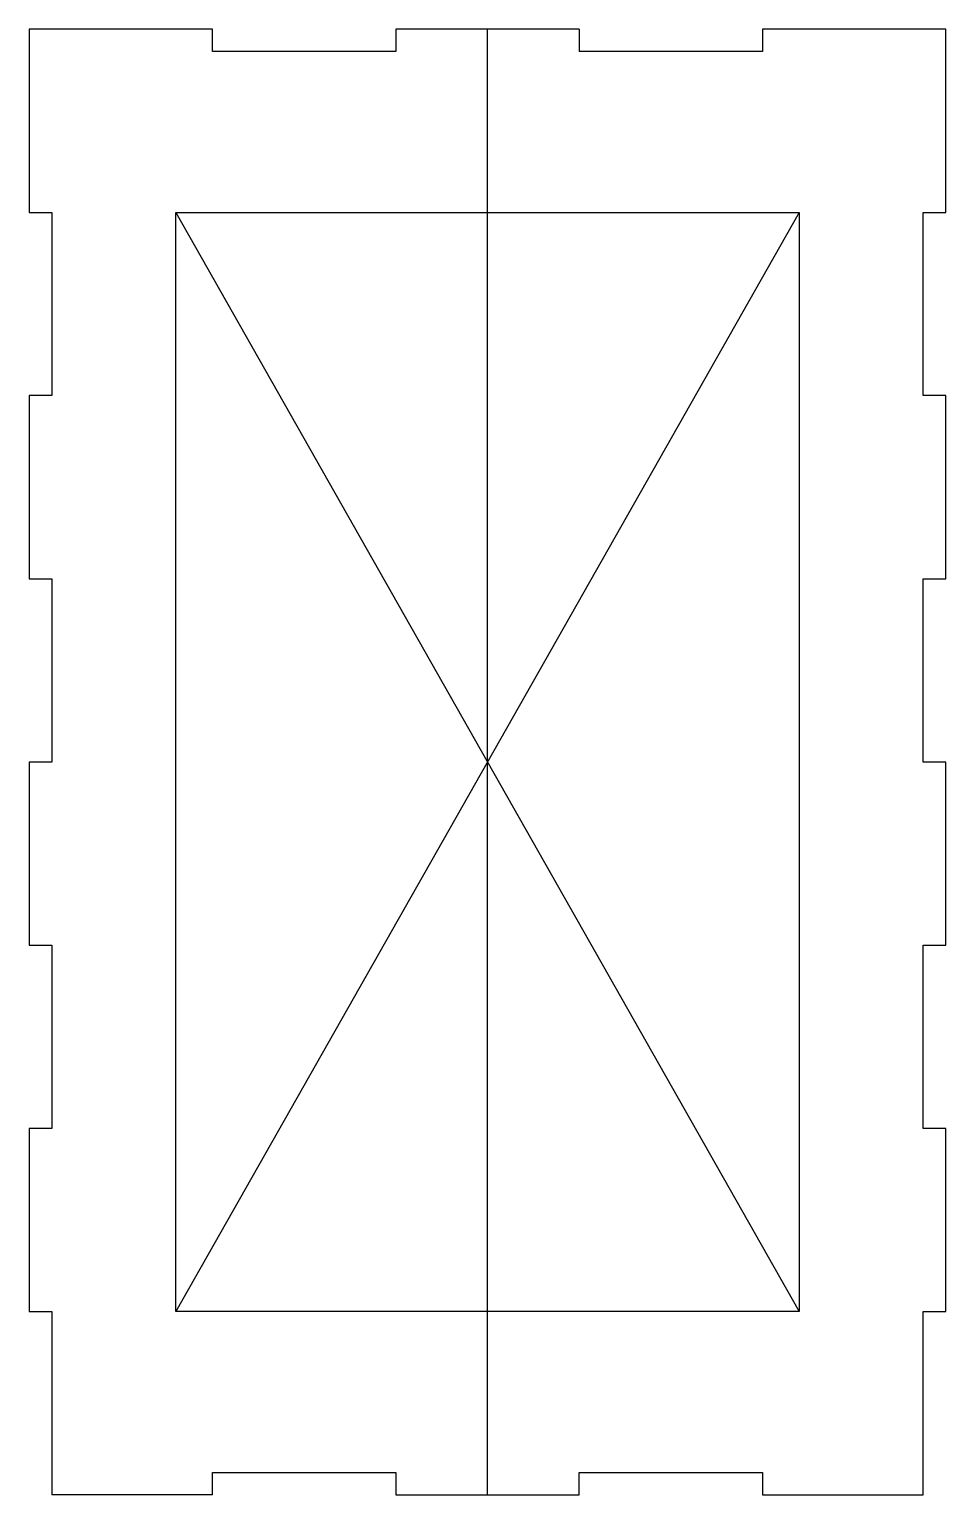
# Model space of a CAD drawing. Header units: millimetres. Extents: x 0 to 250, y -400 to 0.
import ezdxf

# ---------------------------------------------------------------- set-up
doc = ezdxf.new("R2010")
doc.units = ezdxf.units.MM
doc.layers.get('0').update_dxf_attribs({"linetype": 'CONTINUOUS'})

msp = doc.modelspace()

# ---------------------------------------------------------------- linework, layer by layer
for p, q in [((0, 0), (0, -50)), ((50, 0), (0, 0)), ((150, 0), (100, 0)), ((125, -400), (125, 0)), ((150, 0), (150, -6.1)), ((250, 0), (200, 0)), ((200, 0), (200, -6.1)), ((250, -50), (250, 0)), ((50, -6.1), (50, 0)), ((100, 0), (100, -6.1)), ((100, -6.1), (50, -6.1)), ((200, -6.1), (150, -6.1)), ((0, -50), (6.1, -50)), ((6.1, -50), (6.1, -100)), ((40, -50), (210, -50)), ((40, -350), (40, -50)), ((40, -50), (210, -350)), ((210, -50), (40, -350)), ((210, -50), (210, -350)), ((243.9, -100), (243.9, -50)), ((243.9, -50), (250, -50)), ((6.1, -100), (0, -100)), ((0, -100), (0, -150)), ((250, -100), (243.9, -100)), ((250, -150), (250, -100)), ((0, -150), (6.1, -150)), ((6.1, -150), (6.1, -200)), ((243.9, -200), (243.9, -150)), ((243.9, -150), (250, -150)), ((6.1, -200), (0, -200)), ((0, -200), (0, -250)), ((250, -200), (243.9, -200)), ((250, -250), (250, -200)), ((0, -250), (6.1, -250)), ((6.1, -250), (6.1, -300)), ((243.9, -300), (243.9, -250)), ((243.9, -250), (250, -250)), ((6.1, -300), (0, -300)), ((0, -300), (0, -350)), ((250, -300), (243.9, -300)), ((250, -350), (250, -300)), ((0, -350), (6.1, -350)), ((6.1, -350), (6.1, -400)), ((210, -350), (40, -350)), ((243.9, -400), (243.9, -350)), ((243.9, -350), (250, -350)), ((50, -400), (50, -393.9)), ((50, -393.9), (100, -393.9)), ((100, -393.9), (100, -400)), ((150, -400), (150, -393.9)), ((150, -393.9), (200, -393.9)), ((200, -393.9), (200, -400)), ((50, -400), (6.1, -400)), ((100, -400), (150, -400)), ((200, -400), (243.9, -400))]:
    msp.add_line(p, q)

doc.saveas('drawing.dxf')
